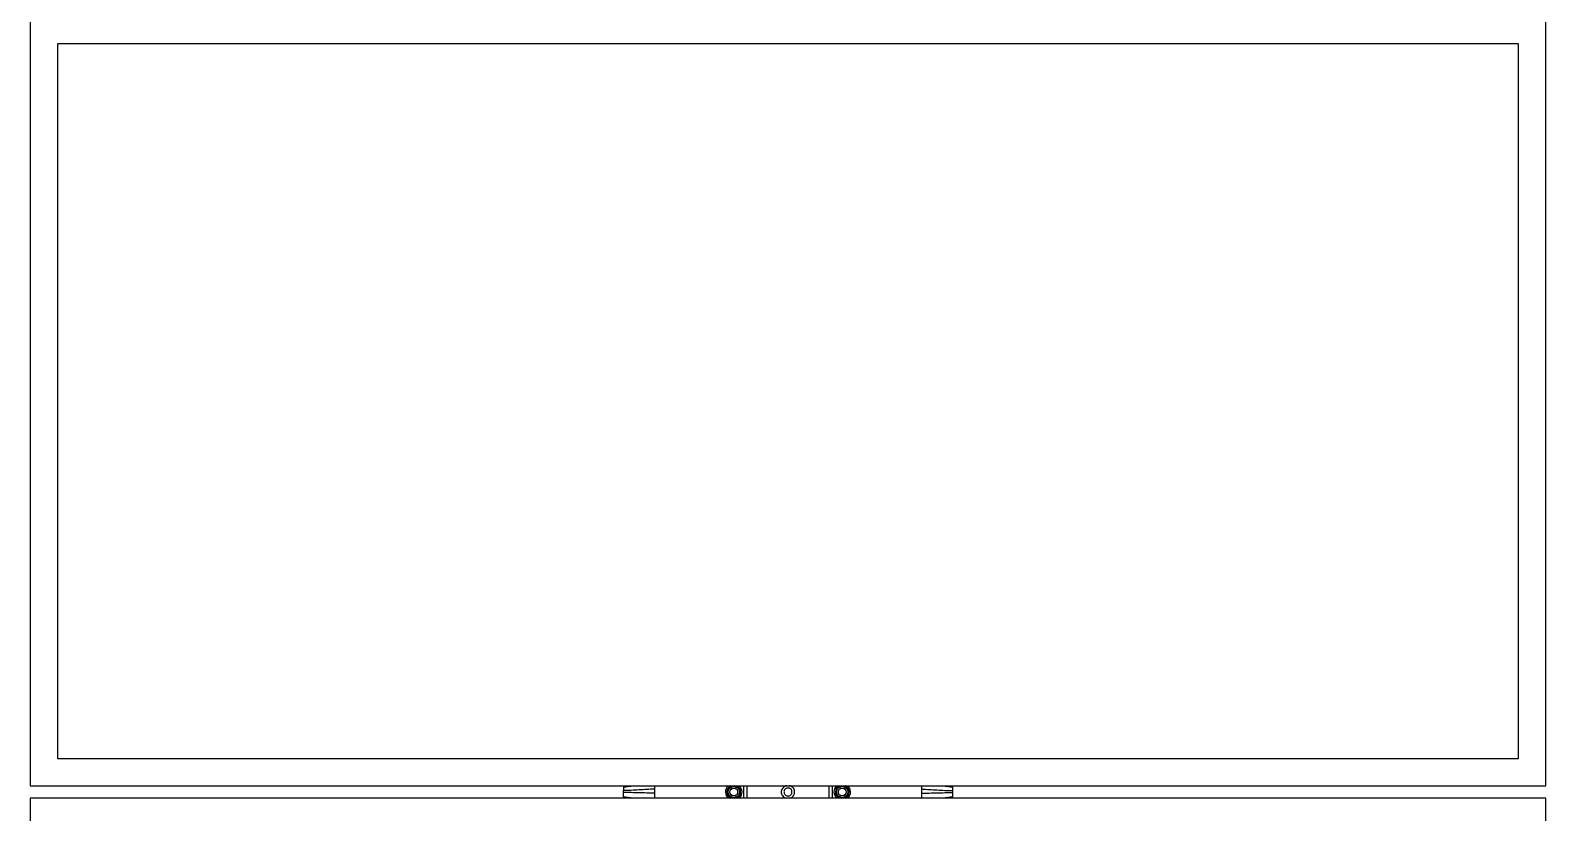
# Model space of a CAD drawing. Header units: feet. Extents: x -21 to 5170, y -254 to 1413.
# Drawn here: x 3142.2 to 3231.7, y 330.3 to 376.5 of the extents above; entities that cross this region are included whole.
import ezdxf

# ---------------------------------------------------------------- set-up
doc = ezdxf.new("R2010")
doc.units = ezdxf.units.FT
doc.header["$MEASUREMENT"] = 0
doc.layers.add('E-ARRY-TABL', color=9, linetype='Continuous')

# ---------------------------------------------------------------- blocks, each defined once
blk = doc.blocks.new('2.2.1_8 Mid Plan View')
at = {"color": 7, "linetype": 'Continuous', "lineweight": 15}
blk.add_line((-0.4154, -3.622), (-0.4154, 2.5656), dxfattribs=at)

msp = doc.modelspace()

# ---------------------------------------------------------------- linework, layer by layer
at = {"layer": 'E-ARRY-TABL'}
for p, q in [((3142.18169, 377.26022), (3142.18169, 331.84943)), ((3231.72152, 331.84943), (3231.72152, 377.26022)), ((3230.11932, 375.65802), (3143.78389, 375.65802)), ((3143.78389, 375.65802), (3143.78389, 333.45162)), ((3230.11932, 333.45162), (3230.11932, 375.65802)), ((3143.78389, 333.45162), (3230.11932, 333.45162)), ((3142.18169, 331.84943), (3231.72152, 331.84943)), ((3177.22399, 331.7698), (3177.81004, 331.84943)), ((3183.41318, 331.84145), (3183.42194, 331.84943)), ((3183.41318, 331.84145), (3183.42194, 331.84943)), ((3183.78786, 331.84943), (3183.91644, 331.77482)), ((3183.92574, 331.84943), (3183.95171, 331.83559)), ((3189.82434, 331.84366), (3189.83072, 331.84943)), ((3189.82434, 331.84366), (3189.83072, 331.84943)), ((3196.09317, 331.84943), (3196.67922, 331.7698)), ((3231.72152, 331.117), (3142.18169, 331.117)), ((3142.18169, 331.117), (3142.18169, 285.70621)), ((3177.81076, 331.117), (3177.22399, 331.19662)), ((3184.08125, 331.12497), (3184.07249, 331.117)), ((3189.97746, 331.117), (3189.94918, 331.1322)), ((3190.11339, 331.117), (3189.98485, 331.19274)), ((3190.11339, 331.117), (3189.98485, 331.19274)), ((3190.48765, 331.12277), (3190.48127, 331.117)), ((3196.67922, 331.19662), (3196.09244, 331.117)), ((3231.72152, 285.70621), (3231.72152, 331.117))]:
    msp.add_line(p, q, dxfattribs=at)
for centre, radius in [((3183.74721, 331.48321), 0.33715), ((3183.74721, 331.48321), 0.24051), ((3183.74721, 331.48321), 0.22889), ((3190.15599, 331.48321), 0.33715), ((3190.15599, 331.48321), 0.24051), ((3190.15599, 331.48321), 0.22889)]:
    msp.add_circle(centre, radius, dxfattribs=at)
for centre, radius, start, end in [((3183.74721, 331.48321), 0.48981, 132.9975613, 228.3883683), ((3183.74721, 331.48321), 0.40742, 115.9892336, 244.0107664), ((3183.74721, 331.48321), 0.40742, 295.9892336, 59.8725613), ((3183.74721, 331.48321), 0.48981, 312.9975613, 48.3883881), ((3190.15599, 331.48321), 0.48981, 132.6184959, 228.3883683), ((3190.15599, 331.48321), 0.40742, 115.9892336, 239.4934959), ((3190.15599, 331.48321), 0.40742, 295.9892336, 64.0107664), ((3190.15599, 331.48321), 0.48981, 312.6184959, 48.3883881)]:
    msp.add_arc(centre, radius, start, end, dxfattribs=at)
for points, knots in [([(3177.22399, 331.84943), (3177.22399, 331.84096), (3177.22399, 331.79928), (3177.22399, 331.78287), (3177.22399, 331.7698)], [0, 0, 0, 0, 0.20325176, 1, 1, 1, 1]), ([(3177.22399, 331.7698), (3177.22399, 331.75487), (3177.22399, 331.7267), (3177.22399, 331.69472), (3177.22399, 331.66849), (3177.22399, 331.62504), (3177.22399, 331.58612), (3177.22399, 331.56379), (3177.22399, 331.56145)], [0, 0, 0, 0, 0.33678176, 0.63541447, 0.76243525, 0.8746394, 0.98681762, 1, 1, 1, 1]), ([(3179.06194, 331.65875), (3178.75585, 331.63837), (3178.14374, 331.59763), (3177.53055, 331.5735), (3177.22399, 331.56145)], [0, 0, 0, 0, 0.50005003, 1, 1, 1, 1]), ([(3177.22399, 331.45341), (3177.22399, 331.45664), (3177.22399, 331.46119), (3177.22399, 331.46841), (3177.22399, 331.47288), (3177.22399, 331.4765), (3177.22399, 331.47795), (3177.22399, 331.48085), (3177.22399, 331.48561), (3177.22399, 331.49226), (3177.22399, 331.50083), (3177.22399, 331.5144), (3177.22399, 331.53492), (3177.22399, 331.55174), (3177.22399, 331.56145)], [0, 0, 0, 0, 0.08879268, 0.12526657, 0.19819658, 0.21143495, 0.2246733, 0.23791163, 0.29086497, 0.35553149, 0.42020743, 0.52626341, 0.72662599, 1, 1, 1, 1]), ([(3179.06172, 331.40478), (3178.75555, 331.41551), (3178.14327, 331.43698), (3177.5304, 331.44793), (3177.22399, 331.45341)], [0, 0, 0, 0, 0.5000369, 1, 1, 1, 1]), ([(3177.22399, 331.19662), (3177.22399, 331.20167), (3177.22399, 331.23118), (3177.22399, 331.25767), (3177.22399, 331.30337), (3177.22399, 331.34529), (3177.22399, 331.39651), (3177.22399, 331.43428), (3177.22399, 331.45341)], [0, 0, 0, 0, 0.10440808, 0.6100925, 0.71322901, 0.81638141, 0.90695804, 1, 1, 1, 1]), ([(3179.06172, 331.40478), (3179.06183, 331.37623), (3179.06206, 331.31484), (3179.06176, 331.22899), (3179.06101, 331.15853), (3179.06017, 331.12942), (3179.05981, 331.117)], [0, 0, 0, 0, 0.23768233, 0.51129798, 0.79146028, 1, 1, 1, 1]), ([(3179.05982, 331.84943), (3179.06017, 331.83693), (3179.06096, 331.80864), (3179.06173, 331.74339), (3179.06187, 331.68684), (3179.06194, 331.65875)], [0, 0, 0, 0, 0.28487701, 0.64472297, 1, 1, 1, 1]), ([(3179.06194, 331.65875), (3179.06186, 331.61943), (3179.06176, 331.57244), (3179.06148, 331.51705), (3179.06143, 331.49214), (3179.06142, 331.47108), (3179.06148, 331.4558), (3179.06149, 331.44483), (3179.06157, 331.42882), (3179.06166, 331.41386), (3179.06172, 331.40478)], [0, 0, 0, 0, 0.47390056, 0.56658419, 0.64609734, 0.76528998, 0.81285189, 0.82468891, 0.89350459, 1, 1, 1, 1]), ([(3183.40963, 331.28931), (3183.4097, 331.32092), (3183.40985, 331.38473), (3183.40999, 331.45068), (3183.41007, 331.48396)], [0, 0, 0, 0, 0.49545796, 1, 1, 1, 1]), ([(3183.41007, 331.48396), (3183.41008, 331.48858), (3183.41022, 331.55431), (3183.41037, 331.61872), (3183.4105, 331.67861)], [0, 0, 0, 0, 0.07022032, 1, 1, 1, 1]), ([(3183.4105, 331.67861), (3183.43791, 331.69436), (3183.49324, 331.72614), (3183.55043, 331.75899), (3183.57929, 331.77557)], [0, 0, 0, 0, 0.49545796, 1, 1, 1, 1]), ([(3183.57929, 331.77557), (3183.58329, 331.77787), (3183.62671, 331.8028), (3183.66926, 331.82724), (3183.70788, 331.84943)], [0, 0, 0, 0, 0.09219659, 1, 1, 1, 1]), ([(3183.91644, 331.77482), (3183.93029, 331.76678), (3183.98726, 331.73371), (3184.04278, 331.7015), (3184.08479, 331.67712)], [0, 0, 0, 0, 0.24316571, 1, 1, 1, 1]), ([(3184.08436, 331.48246), (3184.08435, 331.47785), (3184.0842, 331.41212), (3184.08406, 331.3477), (3184.08393, 331.28781)], [0, 0, 0, 0, 0.07022032, 1, 1, 1, 1]), ([(3184.08479, 331.67712), (3184.08472, 331.6455), (3184.08458, 331.5817), (3184.08443, 331.51574), (3184.08436, 331.48246)], [0, 0, 0, 0, 0.49545796, 1, 1, 1, 1]), ([(3184.31466, 331.84943), (3184.31488, 331.82088), (3184.31673, 331.57675), (3184.3154, 331.33259), (3184.31422, 331.117)], [0, 0, 0, 0, 0.11695965, 1, 1, 1, 1]), ([(3184.54293, 331.117), (3184.54374, 331.33306), (3184.54466, 331.57721), (3184.54319, 331.82135), (3184.54302, 331.84943)], [0, 0, 0, 0, 0.88496735, 1, 1, 1, 1]), ([(3186.88048, 331.84943), (3186.86091, 331.84719), (3186.79784, 331.83996), (3186.70279, 331.78458), (3186.61148, 331.69122), (3186.55847, 331.57128), (3186.55014, 331.44196), (3186.58709, 331.31747), (3186.66491, 331.21324), (3186.7647, 331.14073), (3186.84069, 331.12417), (3186.87362, 331.117)], [0, 0, 0, 0, 0.05546714, 0.17874011, 0.30106824, 0.42207478, 0.54148605, 0.66055055, 0.78149386, 0.90531594, 1, 1, 1, 1]), ([(3187.18333, 331.53545), (3187.18668, 331.50898), (3187.19236, 331.46418), (3187.17497, 331.39386), (3187.13953, 331.33054), (3187.0787, 331.27728), (3187.0039, 331.2469), (3186.92284, 331.24284), (3186.84486, 331.26592), (3186.77917, 331.31336), (3186.73294, 331.37951), (3186.71095, 331.45734), (3186.71585, 331.53833), (3186.73697, 331.5884), (3186.76554, 331.63324), (3186.8018, 331.67332), (3186.87259, 331.71196), (3186.95248, 331.72528), (3187.03271, 331.71138), (3187.10314, 331.67164), (3187.15819, 331.61148), (3187.17496, 331.56074), (3187.18333, 331.53545)], [0, 0, 0, 0, 0.05318276, 0.09005186, 0.14393099, 0.19750813, 0.25069383, 0.30399741, 0.357752, 0.41158851, 0.46500708, 0.51815786, 0.57160806, 0.62534802, 0.6254612, 0.67918991, 0.73247166, 0.7856688, 0.83927645, 0.89315627, 0.94674062, 1, 1, 1, 1]), ([(3187.34529, 331.44049), (3187.34598, 331.48289), (3187.34737, 331.56799), (3187.2933, 331.68787), (3187.20394, 331.78217), (3187.10769, 331.8392), (3187.04287, 331.84694), (3187.02199, 331.84943)], [0, 0, 0, 0, 0.21832836, 0.43818827, 0.66225644, 0.89122321, 1, 1, 1, 1]), ([(3187.04375, 331.117), (3187.08359, 331.12939), (3187.16516, 331.15477), (3187.26371, 331.24028), (3187.326, 331.34054), (3187.33974, 331.41171), (3187.34529, 331.44049)], [0, 0, 0, 0, 0.26374459, 0.54015918, 0.81403697, 1, 1, 1, 1]), ([(3189.36014, 331.84943), (3189.35946, 331.63012), (3189.35871, 331.38597), (3189.35998, 331.14183), (3189.36011, 331.117)], [0, 0, 0, 0, 0.89827738, 1, 1, 1, 1]), ([(3189.58853, 331.117), (3189.58834, 331.14233), (3189.58646, 331.38646), (3189.5878, 331.63061), (3189.589, 331.84943)], [0, 0, 0, 0, 0.10376783, 1, 1, 1, 1]), ([(3189.81714, 331.29155), (3189.81742, 331.32316), (3189.81798, 331.38696), (3189.81857, 331.45292), (3189.81886, 331.48619)], [0, 0, 0, 0, 0.49545796, 1, 1, 1, 1]), ([(3189.81886, 331.48619), (3189.8189, 331.49081), (3189.81948, 331.55654), (3189.82005, 331.62095), (3189.82058, 331.68084)], [0, 0, 0, 0, 0.07022032, 1, 1, 1, 1]), ([(3189.82058, 331.68084), (3189.8481, 331.6964), (3189.90363, 331.72781), (3189.96104, 331.76029), (3189.99001, 331.77667)], [0, 0, 0, 0, 0.49545796, 1, 1, 1, 1]), ([(3189.99001, 331.77667), (3189.99403, 331.77894), (3190.03746, 331.80351), (3190.08002, 331.82758), (3190.11864, 331.84943)], [0, 0, 0, 0, 0.09251655, 1, 1, 1, 1]), ([(3190.1986, 331.84943), (3190.2275, 331.8324), (3190.26986, 331.80744), (3190.31333, 331.78183), (3190.32714, 331.77369)], [0, 0, 0, 0, 0.68234647, 1, 1, 1, 1]), ([(3190.32714, 331.77369), (3190.37113, 331.74777), (3190.42791, 331.71432), (3190.48254, 331.68213), (3190.49485, 331.67488)], [0, 0, 0, 0, 0.77461933, 1, 1, 1, 1]), ([(3190.49313, 331.48023), (3190.49309, 331.47562), (3190.49251, 331.40989), (3190.49194, 331.34548), (3190.49141, 331.28559)], [0, 0, 0, 0, 0.07022032, 1, 1, 1, 1]), ([(3190.49485, 331.67488), (3190.49457, 331.64327), (3190.49401, 331.57946), (3190.49342, 331.51351), (3190.49313, 331.48023)], [0, 0, 0, 0, 0.49545796, 1, 1, 1, 1]), ([(3194.84149, 331.40478), (3194.84137, 331.37175), (3194.84112, 331.30062), (3194.84162, 331.20616), (3194.84246, 331.14213), (3194.84326, 331.12202), (3194.84346, 331.117)], [0, 0, 0, 0, 0.27287863, 0.58761891, 0.89709364, 1, 1, 1, 1]), ([(3194.84347, 331.84943), (3194.84327, 331.8444), (3194.84247, 331.82425), (3194.84158, 331.76099), (3194.84137, 331.69302), (3194.84127, 331.65875)], [0, 0, 0, 0, 0.14153086, 0.56714468, 1, 1, 1, 1]), ([(3194.84127, 331.65875), (3194.84135, 331.61943), (3194.84145, 331.57244), (3194.84173, 331.51705), (3194.84178, 331.49214), (3194.84179, 331.47108), (3194.84172, 331.4558), (3194.84172, 331.44483), (3194.84163, 331.42882), (3194.84154, 331.41386), (3194.84149, 331.40478)], [0, 0, 0, 0, 0.47390056, 0.56658419, 0.64609734, 0.76528998, 0.81285189, 0.82468891, 0.89350459, 1, 1, 1, 1]), ([(3194.84127, 331.65875), (3195.14736, 331.63837), (3195.75947, 331.59763), (3196.37266, 331.5735), (3196.67922, 331.56145)], [0, 0, 0, 0, 0.50005003, 1, 1, 1, 1]), ([(3194.84149, 331.40478), (3195.14766, 331.41551), (3195.75994, 331.43698), (3196.37281, 331.44793), (3196.67922, 331.45341)], [0, 0, 0, 0, 0.5000369, 1, 1, 1, 1]), ([(3196.67922, 331.7698), (3196.67922, 331.78352), (3196.67922, 331.80007), (3196.67922, 331.84223), (3196.67922, 331.84943)], [0, 0, 0, 0, 0.82924583, 1, 1, 1, 1]), ([(3196.67922, 331.7698), (3196.67922, 331.75473), (3196.67922, 331.72492), (3196.67922, 331.69593), (3196.67922, 331.66133), (3196.67922, 331.61529), (3196.67922, 331.57864), (3196.67922, 331.56145)], [0, 0, 0, 0, 0.33226531, 0.65749152, 0.78830451, 0.90070504, 1, 1, 1, 1]), ([(3196.67922, 331.56145), (3196.67922, 331.54813), (3196.67922, 331.52966), (3196.67922, 331.50933), (3196.67922, 331.50133), (3196.67922, 331.49336), (3196.67922, 331.48604), (3196.67922, 331.47939), (3196.67922, 331.47773), (3196.67922, 331.4754), (3196.67922, 331.47241), (3196.67922, 331.4671), (3196.67922, 331.46075), (3196.67922, 331.45576), (3196.67922, 331.45341)], [0, 0, 0, 0, 0.37846039, 0.52505981, 0.56152037, 0.59798215, 0.74387586, 0.76219315, 0.78042261, 0.78953734, 0.82599699, 0.8624566, 0.93540184, 1, 1, 1, 1]), ([(3196.67922, 331.45341), (3196.67922, 331.43471), (3196.67922, 331.39479), (3196.67922, 331.34185), (3196.67922, 331.29839), (3196.67922, 331.27144), (3196.67922, 331.23971), (3196.67922, 331.21138), (3196.67922, 331.19662)], [0, 0, 0, 0, 0.0909871, 0.19422226, 0.29748069, 0.41285151, 0.69427365, 1, 1, 1, 1]), ([(3177.22399, 331.19662), (3177.22399, 331.1829), (3177.22399, 331.16636), (3177.22399, 331.1242), (3177.22399, 331.117)], [0, 0, 0, 0, 0.82924583, 1, 1, 1, 1]), ([(3183.57799, 331.19161), (3183.53383, 331.21724), (3183.47683, 331.25032), (3183.42199, 331.28214), (3183.40963, 331.28931)], [0, 0, 0, 0, 0.77461933, 1, 1, 1, 1]), ([(3183.70656, 331.117), (3183.6777, 331.13375), (3183.63533, 331.15833), (3183.59185, 331.18357), (3183.57799, 331.19161)], [0, 0, 0, 0, 0.68117419, 1, 1, 1, 1]), ([(3183.91514, 331.19086), (3183.91113, 331.18856), (3183.86772, 331.16362), (3183.82517, 331.13918), (3183.78654, 331.117)], [0, 0, 0, 0, 0.09219659, 1, 1, 1, 1]), ([(3184.08393, 331.28781), (3184.05652, 331.27207), (3184.00119, 331.24029), (3183.94399, 331.20744), (3183.91514, 331.19086)], [0, 0, 0, 0, 0.49545796, 1, 1, 1, 1]), ([(3189.98485, 331.19274), (3189.97105, 331.20087), (3189.91429, 331.23431), (3189.85899, 331.26689), (3189.81714, 331.29155)], [0, 0, 0, 0, 0.24316571, 1, 1, 1, 1]), ([(3190.32198, 331.18976), (3190.31796, 331.18748), (3190.27453, 331.16292), (3190.23197, 331.13884), (3190.19335, 331.117)], [0, 0, 0, 0, 0.09251655, 1, 1, 1, 1]), ([(3190.49141, 331.28559), (3190.46389, 331.27002), (3190.40836, 331.23861), (3190.35095, 331.20614), (3190.32198, 331.18976)], [0, 0, 0, 0, 0.49545796, 1, 1, 1, 1]), ([(3196.67922, 331.117), (3196.67922, 331.12547), (3196.67922, 331.16715), (3196.67922, 331.18355), (3196.67922, 331.19662)], [0, 0, 0, 0, 0.20325176, 1, 1, 1, 1])]:
    msp.add_open_spline(points, degree=3, knots=knots, dxfattribs=at)

# ---------------------------------------------------------------- block references
at = {"layer": 'E-ARRY-TABL', "xscale": -13.95298604562408, "yscale": 13.95298604562408, "zscale": 13.95298604562408, "rotation": 270}
msp.add_blockref('2.2.1_8 Mid Plan View', (3194.3217, 381.45462), dxfattribs=at)

doc.saveas('drawing.dxf')
